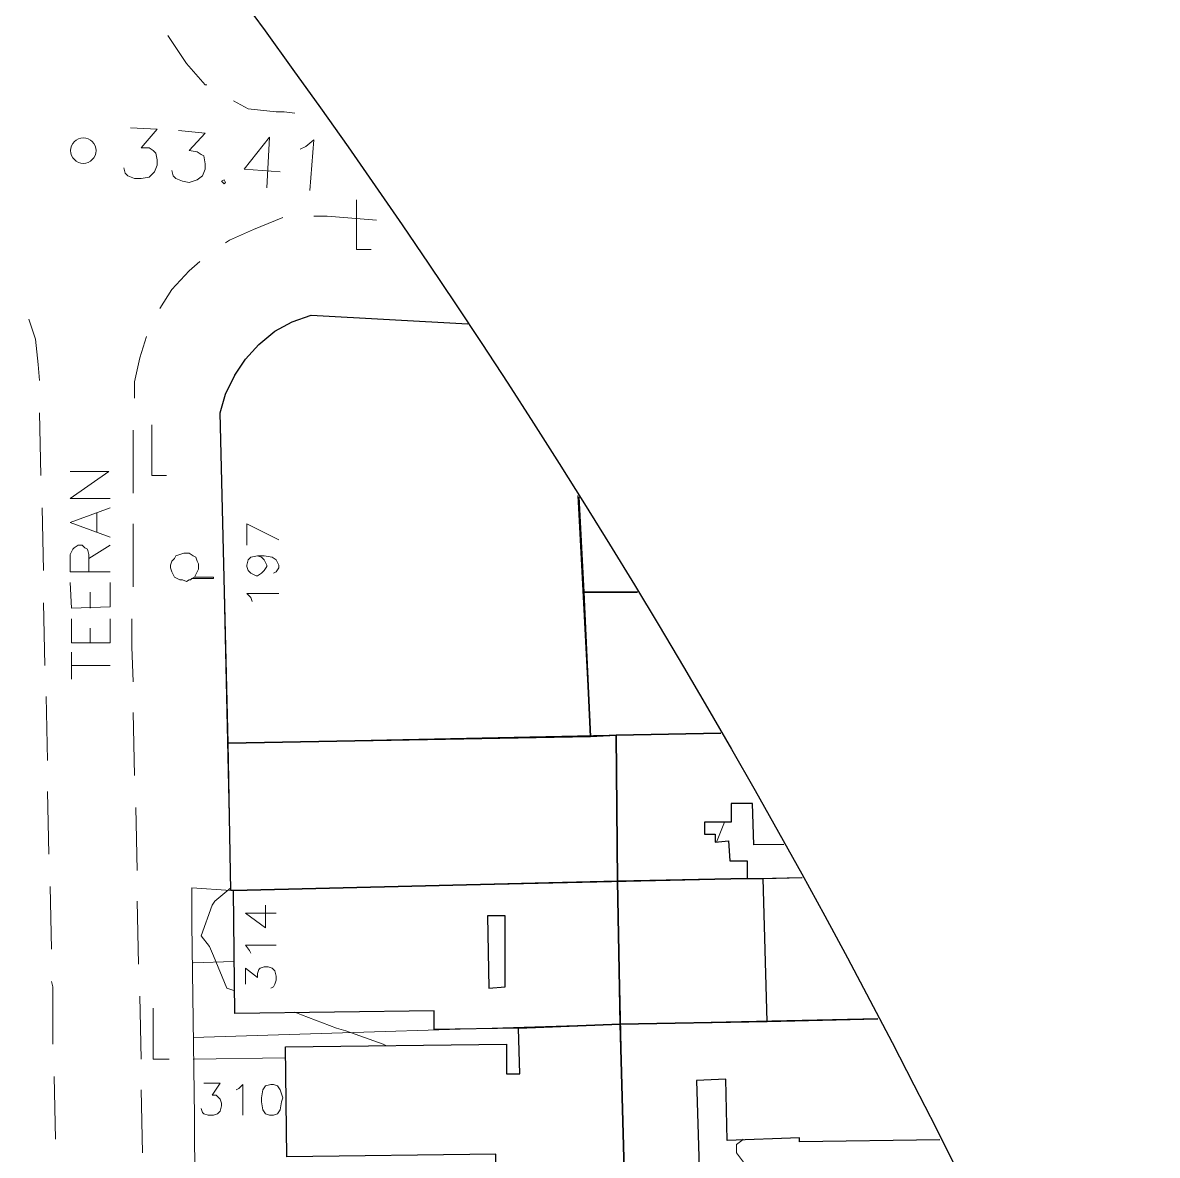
# Model space of a CAD drawing. Extents: x -2391 to 32076, y -11492 to 5852.
# Drawn here: x 4939.7 to 5011.5, y -1048.4 to -976.7 of the extents above; entities that cross this region are included whole.
import ezdxf

# ---------------------------------------------------------------- set-up
doc = ezdxf.new("R2010")
doc.units = 0
doc.header["$LTSCALE"] = 7
for name, color, linetype in [('ALVE-CT', 3, 'CONTINUOUS'), ('PDF_A101 - EDIFICACAO', 7, 'CONTINUOUS'), ('PDF_A103 - PROJECAO_1', 7, 'CONTINUOUS'), ('PDF_A112 - PRISMA_VENTILACAO', 7, 'CONTINUOUS'), ('PDF_A123 - N DE PORTA', 7, 'CONTINUOUS'), ('PDF_A124 - MURO', 7, 'CONTINUOUS'), ('PDF_C301 - MEIO_FIO_2D', 7, 'CONTINUOUS'), ('PDF_C307 - TXT_NOME_LOGRADOURO', 7, 'CONTINUOUS'), ('PDF_F602 - ARVORE_ISOLADA', 7, 'CONTINUOUS'), ('PDF_I903 - POSTE', 7, 'CONTINUOUS'), ('PDF_N1402 - CURVA_INTERMEDIARIA', 7, 'CONTINUOUS'), ('PDF_N1403 - COTA_DE_APARELHO', 7, 'CONTINUOUS')]:
    doc.layers.add(name, color=color, linetype=linetype)

msp = doc.modelspace()

# ---------------------------------------------------------------- linework, layer by layer
at = {"layer": 'ALVE-CT'}
msp.add_circle((4550.796, -1271.53), 500, dxfattribs=at)
at = {"layer": 'PDF_A101 - EDIFICACAO', "lineweight": 30}
for points in [[(4974.889, -1006.681), (4975.215, -1012.713), (4975.638, -1021.857), (4952.694, -1022.28), (4952.186, -1001.368), (4952.525, -1000.183), (4953.118, -998.998), (4953.795, -997.982), (4954.642, -997.05), (4955.658, -996.204), (4956.758, -995.611), (4957.944, -995.188), (4967.865, -995.753)], [(4983.868, -1021.634), (4977.247, -1021.772), (4975.638, -1021.857), (4975.215, -1012.713), (4978.597, -1012.713)], [(4987.858, -1028.679), (4985.967, -1028.714), (4985.883, -1026.09), (4984.528, -1026.09), (4984.528, -1027.275), (4982.835, -1027.275), (4982.835, -1028.037), (4983.512, -1028.037), (4983.512, -1028.545), (4984.359, -1028.46), (4984.443, -1029.73), (4985.544, -1029.73), (4985.544, -1030.831), (4977.332, -1031), (4977.247, -1021.772), (4983.868, -1021.634)], [(4993.809, -1039.712), (4986.814, -1039.89), (4977.501, -1040.059), (4977.332, -1031), (4985.544, -1030.831), (4986.56, -1030.831), (4989.017, -1030.778)], [(4997.73, -1047.367), (4988.846, -1047.51), (4988.846, -1047.256), (4984.274, -1047.425), (4984.189, -1043.531), (4982.327, -1043.615), (4982.496, -1049.118), (4982.073, -1049.118), (4977.755, -1049.288), (4977.501, -1040.059), (4986.814, -1039.89), (4993.809, -1039.712)]]:
    msp.add_lwpolyline(points, dxfattribs=at)
for points in [[(4977.332, -1031), (4953.033, -1031.593), (4952.864, -1031.593), (4952.694, -1022.28), (4975.638, -1021.857), (4977.247, -1021.772)], [(4977.501, -1040.059), (4971.066, -1040.313), (4965.733, -1040.398), (4965.733, -1039.213), (4953.118, -1039.382), (4953.033, -1031.593), (4977.332, -1031)], [(4970.22, -1037.689), (4970.22, -1033.202), (4969.119, -1033.202), (4969.204, -1037.774)], [(4977.755, -1049.288), (4973.437, -1049.288), (4969.627, -1049.372), (4969.627, -1048.272), (4956.42, -1048.441), (4956.335, -1041.499), (4970.305, -1041.329), (4970.305, -1043.192), (4971.151, -1043.192), (4971.066, -1040.313), (4977.501, -1040.059)]]:
    msp.add_lwpolyline(points, close=True, dxfattribs=at)
at = {"layer": 'PDF_A103 - PROJECAO_1', "lineweight": 30}
for points in [[(4978.597, -1012.713), (4975.215, -1012.713), (4974.889, -1006.681)], [(4993.809, -1039.712), (4986.814, -1039.89), (4986.56, -1030.831), (4989.017, -1030.778)]]:
    msp.add_lwpolyline(points, dxfattribs=at)
at = {"layer": 'PDF_A112 - PRISMA_VENTILACAO', "lineweight": 30}
msp.add_lwpolyline([(4969.119, -1033.202), (4969.204, -1037.774), (4970.22, -1037.689), (4970.22, -1033.202)], close=True, dxfattribs=at)
at = {"layer": 'PDF_A123 - N DE PORTA', "lineweight": 9}
for points in [[(4955.912, -1009.411), (4953.88, -1008.395), (4953.88, -1009.75)], [(4954.557, -1010.427), (4954.811, -1010.512), (4954.98, -1010.681), (4955.15, -1011.02), (4955.15, -1011.104), (4954.98, -1011.358), (4954.811, -1011.528), (4954.557, -1011.697), (4954.472, -1011.697), (4954.134, -1011.528), (4953.964, -1011.358), (4953.88, -1011.104), (4953.88, -1011.02), (4953.964, -1010.681), (4954.134, -1010.512), (4954.557, -1010.427), (4954.98, -1010.427), (4955.488, -1010.512), (4955.742, -1010.681), (4955.912, -1011.02), (4955.912, -1011.189), (4955.742, -1011.443), (4955.573, -1011.528)], [(4954.218, -1013.306), (4954.134, -1013.052), (4953.88, -1012.798), (4955.912, -1012.798)], [(4955.742, -1033.032), (4953.795, -1033.032), (4955.065, -1033.964), (4955.065, -1032.524)], [(4954.134, -1035.572), (4954.049, -1035.403), (4953.795, -1035.064), (4955.742, -1035.064)], [(4953.795, -1037.52), (4953.795, -1036.504), (4954.557, -1037.096), (4954.557, -1036.842), (4954.642, -1036.588), (4954.726, -1036.504), (4954.98, -1036.419), (4955.234, -1036.419), (4955.488, -1036.504), (4955.658, -1036.673), (4955.742, -1037.012), (4955.742, -1037.266), (4955.658, -1037.52), (4955.573, -1037.689), (4955.404, -1037.774)], [(4951.171, -1043.785), (4952.186, -1043.785), (4951.678, -1044.547), (4951.932, -1044.547), (4952.102, -1044.716), (4952.186, -1044.801), (4952.271, -1045.055), (4952.271, -1045.224), (4952.186, -1045.563), (4952.017, -1045.732), (4951.763, -1045.817), (4951.425, -1045.817), (4951.171, -1045.732), (4951.086, -1045.647), (4951.001, -1045.393)], [(4953.202, -1044.208), (4953.372, -1044.123), (4953.626, -1043.869), (4953.626, -1045.817)]]:
    msp.add_lwpolyline(points, dxfattribs=at)
msp.add_lwpolyline([(4955.404, -1043.869), (4955.065, -1043.954), (4954.896, -1044.208), (4954.811, -1044.716), (4954.811, -1044.97), (4954.896, -1045.478), (4955.065, -1045.732), (4955.319, -1045.817), (4955.573, -1045.817), (4955.827, -1045.732), (4955.996, -1045.478), (4956.081, -1044.97), (4956.166, -1044.716), (4955.996, -1044.208), (4955.827, -1043.954), (4955.573, -1043.869)], close=True, dxfattribs=at)
at = {"layer": 'PDF_A124 - MURO', "lineweight": 9}
for points in [[(4950.747, -1060.209), (4950.663, -1055.553), (4950.663, -1054.537), (4950.578, -1047.256), (4950.578, -1045.901), (4950.409, -1033.71), (4950.409, -1031.424), (4952.864, -1031.593), (4952.186, -1001.368), (4952.525, -1000.183), (4953.118, -998.998), (4953.795, -997.982), (4954.642, -997.05), (4955.658, -996.204), (4956.758, -995.611), (4957.944, -995.188), (4967.872, -995.764)], [(4974.835, -1006.595), (4975.638, -1021.857)], [(4978.571, -1012.67), (4975.215, -1012.713)], [(4952.694, -1022.28), (4983.859, -1021.618)], [(4978.517, -1084.931), (4977.332, -1031), (4977.247, -1021.772)], [(4989.01, -1030.765), (4952.864, -1031.593)], [(4950.493, -1036.165), (4953.033, -1036.08)], [(4950.493, -1040.906), (4977.501, -1040.059), (4993.805, -1039.705)], [(4950.493, -1042.261), (4956.335, -1042.176)]]:
    msp.add_lwpolyline(points, dxfattribs=at)
at = {"layer": 'PDF_C301 - MEIO_FIO_2D', "lineweight": 9}
for points in [[(4951.34, -980.625), (4951.255, -980.625), (4950.07, -979.271), (4948.885, -977.493)], [(4956.928, -982.403), (4956.25, -982.319), (4955.742, -982.319), (4953.964, -982.149), (4953.033, -981.641)], [(4956.166, -989.007), (4954.303, -989.769), (4952.779, -990.446), (4952.525, -990.616)], [(4962.092, -989.177), (4958.96, -988.923), (4958.113, -988.923)], [(4950.917, -991.801), (4950.239, -992.394), (4949.139, -993.579), (4948.377, -994.764)], [(4940.757, -999.336), (4940.672, -998.32), (4940.503, -996.712), (4940.08, -995.442)], [(4947.53, -996.542), (4947.107, -997.897), (4946.768, -999.421), (4946.768, -1000.437)], [(4940.842, -1005.347), (4940.757, -1001.368)], [(4946.683, -1002.469), (4946.683, -1006.448)], [(4941.011, -1011.358), (4940.926, -1007.379)], [(4946.683, -1008.395), (4946.683, -1012.374)], [(4941.096, -1017.37), (4941.011, -1013.39)], [(4946.599, -1014.406), (4946.599, -1016.184), (4946.683, -1018.386)], [(4941.265, -1023.381), (4941.18, -1019.317)], [(4946.683, -1020.333), (4946.768, -1024.312)], [(4941.35, -1029.307), (4941.265, -1025.328)], [(4946.853, -1026.344), (4946.937, -1030.323)], [(4941.519, -1035.318), (4941.434, -1031.339)], [(4946.937, -1032.27), (4947.022, -1036.25)], [(4941.604, -1041.329), (4941.604, -1037.689), (4941.519, -1037.35)], [(4947.107, -1038.281), (4947.191, -1042.261)], [(4941.773, -1047.341), (4941.688, -1043.361)], [(4947.191, -1044.208), (4947.276, -1048.187)]]:
    msp.add_lwpolyline(points, dxfattribs=at)
at = {"layer": 'PDF_C307 - TXT_NOME_LOGRADOURO', "lineweight": 9}
for points in [[(4945.244, -1006.787), (4942.704, -1006.787), (4945.159, -1005.093), (4942.704, -1005.093)], [(4945.244, -1009.242), (4942.704, -1008.311), (4945.244, -1007.379)], [(4944.397, -1008.903), (4944.397, -1007.718)], [(4945.244, -1011.443), (4942.704, -1011.443), (4942.704, -1010.342), (4942.873, -1010.004), (4942.958, -1009.919), (4943.212, -1009.75), (4943.466, -1009.75), (4943.635, -1009.919), (4943.805, -1010.004), (4943.889, -1010.342), (4943.889, -1011.443)], [(4943.889, -1010.596), (4945.244, -1009.75)], [(4945.244, -1012.12), (4945.244, -1013.644), (4942.789, -1013.729), (4942.704, -1012.12)], [(4943.974, -1013.729), (4943.974, -1012.713)], [(4945.244, -1014.406), (4945.244, -1015.93), (4942.789, -1015.93), (4942.789, -1014.406)], [(4943.974, -1015.93), (4943.974, -1014.999)], [(4942.789, -1018.216), (4942.789, -1016.523)], [(4942.789, -1017.37), (4945.244, -1017.37)]]:
    msp.add_lwpolyline(points, dxfattribs=at)
at = {"layer": 'PDF_F602 - ARVORE_ISOLADA', "lineweight": 9}
msp.add_lwpolyline([(4950.578, -1011.782), (4950.409, -1011.866), (4950.324, -1011.951), (4950.239, -1011.951), (4950.07, -1012.036), (4949.816, -1011.951), (4949.647, -1011.951), (4949.477, -1011.866), (4949.308, -1011.782), (4949.223, -1011.612), (4949.139, -1011.443), (4949.054, -1011.189), (4949.054, -1011.02), (4949.139, -1010.766), (4949.308, -1010.596), (4949.393, -1010.427), (4949.647, -1010.342), (4949.901, -1010.258), (4950.239, -1010.258), (4950.493, -1010.427), (4950.663, -1010.512), (4950.747, -1010.766), (4950.832, -1010.935), (4950.832, -1011.104), (4950.832, -1011.274), (4950.747, -1011.443), (4950.663, -1011.612), (4950.578, -1011.782), (4950.409, -1011.866), (4951.763, -1011.866), (4951.763, -1011.782)], close=True, dxfattribs=at)
at = {"layer": 'PDF_I903 - POSTE', "lineweight": 9}
for points in [[(4961.753, -991.039), (4960.822, -991.039), (4960.822, -987.907)], [(4948.8, -1005.347), (4947.869, -1005.347), (4947.869, -1002.13)], [(4948.969, -1042.261), (4947.953, -1042.261), (4947.953, -1039.043)]]:
    msp.add_lwpolyline(points, dxfattribs=at)
at = {"layer": 'PDF_N1402 - CURVA_INTERMEDIARIA', "lineweight": 9}
for points in [[(4984.105, -1027.275), (4983.597, -1028.545)], [(4953.118, -1037.943), (4952.61, -1037.774), (4951.763, -1035.742), (4951.509, -1035.149), (4951.001, -1034.472), (4951.678, -1032.524), (4951.848, -1032.27), (4952.864, -1031.424)], [(4962.685, -1041.414), (4962.515, -1041.329), (4960.145, -1040.483), (4959.552, -1040.313), (4957.351, -1039.467), (4956.928, -1039.297)], [(4985.29, -1047.341), (4985.205, -1047.425), (4984.867, -1047.679), (4984.867, -1047.848), (4984.867, -1048.187), (4985.629, -1049.203), (4986.221, -1049.796)]]:
    msp.add_lwpolyline(points, dxfattribs=at)
at = {"layer": 'PDF_N1403 - COTA_DE_APARELHO', "lineweight": 9}
for points in [[(4946.514, -983.335), (4948.207, -983.419), (4947.191, -984.605), (4947.699, -984.605), (4947.953, -984.774), (4948.123, -984.943), (4948.207, -985.367), (4948.207, -985.705), (4948.038, -986.129), (4947.699, -986.467), (4947.191, -986.552), (4946.768, -986.552), (4946.345, -986.383), (4946.175, -986.213), (4946.091, -985.875)], [(4949.562, -983.504), (4951.255, -983.673), (4950.239, -984.774), (4950.747, -984.859), (4951.001, -985.028), (4951.171, -985.113), (4951.255, -985.621), (4951.255, -985.959), (4951.086, -986.383), (4950.747, -986.637), (4950.239, -986.806), (4949.816, -986.721), (4949.393, -986.552), (4949.223, -986.383), (4949.139, -986.044)], [(4955.15, -987.145), (4955.319, -983.927), (4953.71, -985.959), (4955.996, -986.129)], [(4957.266, -984.689), (4957.605, -984.52), (4958.113, -984.097), (4957.859, -987.314)]]:
    msp.add_lwpolyline(points, dxfattribs=at)
msp.add_lwpolyline([(4952.44, -986.637), (4952.271, -986.721), (4952.44, -986.891), (4952.525, -986.806)], close=True, dxfattribs=at)
msp.add_circle((4943.535, -984.785), 0.804, dxfattribs=at)

doc.saveas('drawing.dxf')
